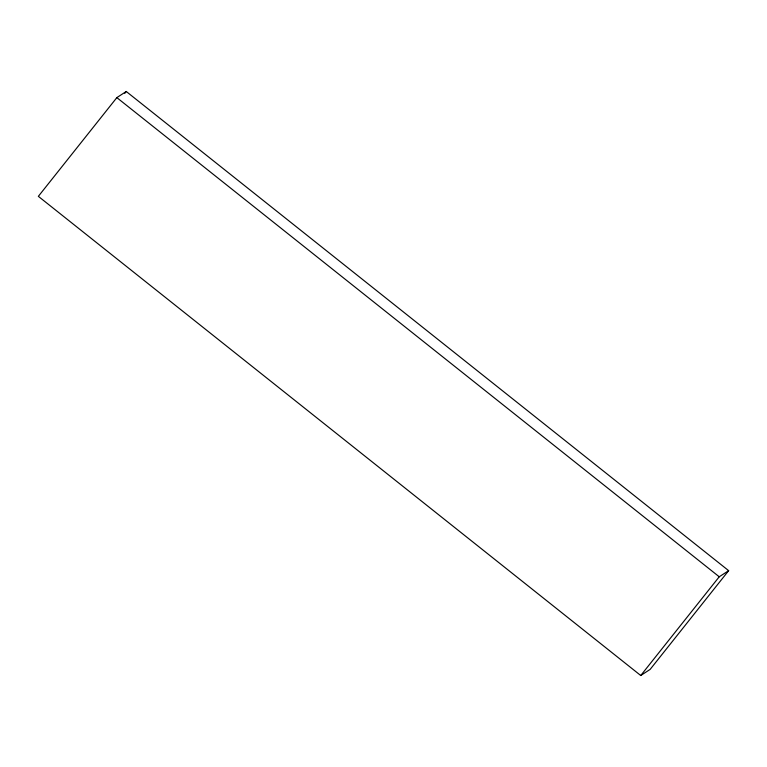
<?xml version="1.0" encoding="UTF-8"?>
<svg xmlns="http://www.w3.org/2000/svg" width="767" height="767" viewBox="0 0 767 767"><rect width="100%" height="100%" fill="white"/><g stroke="black" fill="none" stroke-linecap="round" stroke-linejoin="round"><path stroke-width="1.15" d="M116.843 97.62L38.35 196.342L640.742 675.506L650.157 669.38L728.65 570.658L126.258 91.494L116.843 97.62L719.235 576.784L728.65 570.658M124.772 93.353L126.258 91.494M640.742 675.506L719.235 576.784"/></g></svg>
